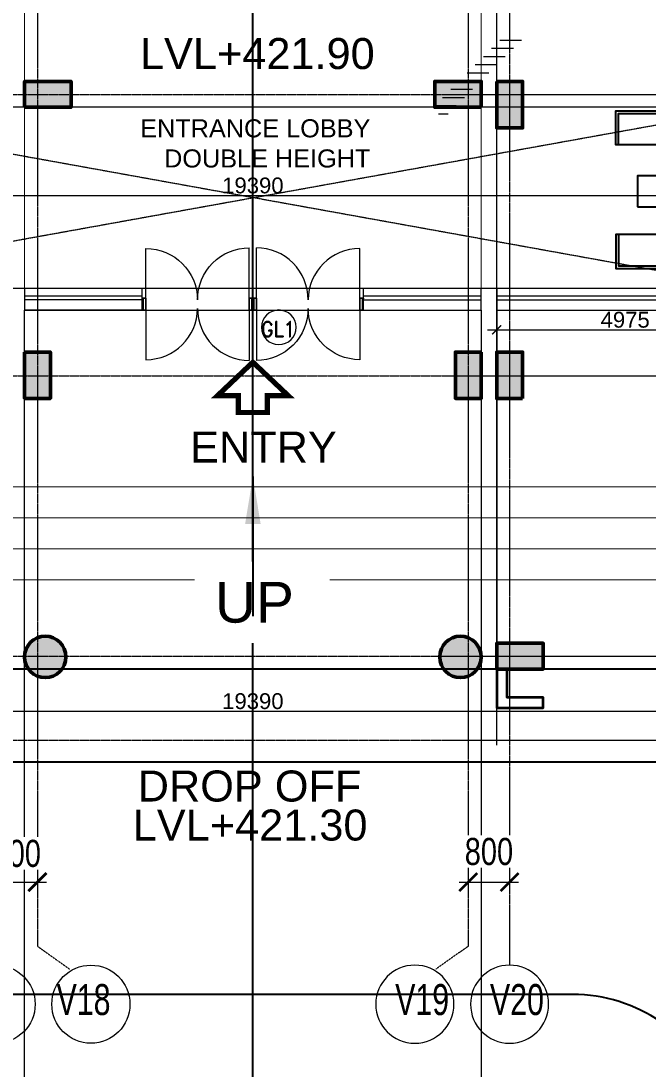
# Model space of a CAD drawing. Header units: millimetres. Extents: x 0 to 147381, y 0 to 170318.
# Drawn here: x 76551 to 88689, y 38169 to 58459 of the extents above; entities that cross this region are included whole.
import ezdxf
from ezdxf.enums import TextEntityAlignment as Align

# ---------------------------------------------------------------- set-up
doc = ezdxf.new("R2010")
doc.units = ezdxf.units.MM
for name, pattern in [('Center', [29.999999, 12, -6, 6, -6]), ('DASHED', [19.05, 12.7, -6.35]), ('Grid Line', [22.225, 12.7, -3.175, 3.175, -3.175]), ('Hidden', [7.14375, 4.7625, -2.38125])]:
    doc.linetypes.add(name, pattern=pattern)
for name, color, linetype, lineweight in [('A-DOOR', 21, 'Continuous', 9), ('A-DOOR-FRAM', 31, 'Continuous', 9), ('A-GLAZ', 151, 'Continuous', 9), ('AR_GRID_DIM', 6, 'Continuous', 20), ('AR_STR', 7, 'Continuous', 15), ('AR_WALL_HATCH', 23, 'Continuous', 5), ('ARCH PROJ', 6, 'DASHED', 18), ('Arch_Dim', 7, 'Continuous', 25), ('Arch_DW_No', 5, 'Continuous', 15), ('ARCH_WALL', 1, 'Continuous', 35), ('G-ANNO-TEXT', 231, 'Continuous', 25), ('LA- LINE 1', 41, 'Continuous', 25), ('S-GRID', 8, 'Continuous', 9), ('S-GRID-IDEN', 1, 'Continuous', 9), ('S-STRS', 40, 'Continuous', 9), ('S-STRS-IDEN', 31, 'Continuous', 9), ('STR COL.', 1, 'Continuous', 50)]:
    doc.layers.add(name, color=color, linetype=linetype, lineweight=lineweight)
for name, color, linetype, lineweight, true_color in [('ARCH RCC HATCH', 253, 'Center', 9, 0x9c9c9c), ('BUILDING LEVEL', 1, 'Continuous', 18, 0xf50000), ('EXPANSION JOINT', 6, 'Hidden', 15, 0xff0fff), ('S-COLS_HATCH', 252, 'Continuous', 9, 0x8a8a8a)]:
    doc.layers.add(name, color=color, linetype=linetype, lineweight=lineweight, true_color=true_color)
doc.styles.add('Arial', font='arial.ttf', dxfattribs={"height": 1417.5})
doc.styles.add('Arial_1', font='arial.ttf', dxfattribs={"height": 630})
doc.styles.add('Arial_2', font='arial.ttf', dxfattribs={"height": 472.5})
doc.styles.add('DIM', font='arial.ttf')
doc.styles.add('DIM_100', font='romand.shx', dxfattribs={"width": 0.9})
doc.styles.add('GRID_TEXT', font='GOTHIC.TTF', dxfattribs={"width": 0.8})
doc.styles.add('Seal_Text', font='arial.ttf')
doc.styles.add('SIZE', font='romans.shx', dxfattribs={"width": 0.75, "height": 200})
doc.dimstyles.new('Diagonal_-_4mm_Arial_2_1', dxfattribs={"dimscale": 304.8, "dimtxt": 642.763422, "dimasz": 1.550197, "dimexe": 2.480315, "dimexo": 1.550197, "dimgap": 1.808563, "dimtad": 1, "dimdec": 0, "dimrnd": 5, "dimzin": 0, "dimdsep": 46, "dimtxsty": 'Arial_1', "dimblk1": 'OBLIQUE', "dimblk2": 'OBLIQUE', "dimsah": 1, "dimcen": 0.09, "dimdle": 2.480315, "dimazin": 0, "dimtfac": 1, "dimtdec": 4, "dimtix": 1, "dimtmove": 2, "dimatfit": 3, "dimfxl": 1, "dimtvp": 1, "dimtfill": 1, "dimtolj": 1, "dimtzin": 0, "dimarcsym": 2})
doc.dimstyles.new('DIM- 175', dxfattribs={"dimscale": 175, "dimtxt": 1.75, "dimasz": 1, "dimexe": 1, "dimexo": 1, "dimgap": 0.2, "dimtad": 1, "dimdec": 0, "dimrnd": 5, "dimzin": 0, "dimdsep": 46, "dimtxsty": 'DIM', "dimblk": 'ARCHTICK', "dimcen": 0, "dimdle": 1, "dimclrd": 3, "dimclre": 5, "dimclrt": 3, "dimadec": 0, "dimazin": 0, "dimtfac": 1, "dimtdec": 0, "dimtofl": 0, "dimtmove": 2, "dimatfit": 3, "dimfxl": 1, "dimtolj": 1, "dimtzin": 0, "dimlwd": 13, "dimlwe": 15, "dimarcsym": 0})
doc.dimstyles.new('DIM_150_GRID', dxfattribs={"dimscale": 175, "dimtxt": 3, "dimasz": 2, "dimexe": 1, "dimexo": 0.5, "dimgap": 0.5, "dimtad": 1, "dimdec": 0, "dimrnd": 5, "dimzin": 1, "dimdsep": 46, "dimtxsty": 'GRID_TEXT', "dimblk": 'ARCHTICK', "dimcen": 0.09, "dimdle": 1, "dimclrt": 256, "dimazin": 0, "dimtfac": 1, "dimtdec": 0, "dimtmove": 2, "dimatfit": 3, "dimfxl": 1, "dimtvp": 1, "dimtolj": 1, "dimtzin": 0, "dimlwd": 15, "dimlwe": 18, "dimarcsym": 0})

# ---------------------------------------------------------------- blocks, each defined once
blk = doc.blocks.new('_Oblique')
at = {"color": 0, "linetype": 'ByBlock', "lineweight": -2}
blk.add_line((-0.5, -0.5), (0.5, 0.5), dxfattribs=at)
blk = doc.blocks.new('Double-Metal Frame w Glass - _D7G_2000 x 2400 ENTRY-1572938-3_Level 443_8')
at = {"layer": 'A-DOOR'}
for p, q in [((-1000, 95), (-1000, 1070)), ((1000, 95), (1000, 1056))]:
    blk.add_line(p, q, dxfattribs=at)
for centre, start, end in [((-1000, 70), 359.6037, 90), ((1000, 56), 90, 179.5896)]:
    blk.add_arc(centre, 1000, start, end, dxfattribs=at)
at = {"layer": 'A-DOOR-FRAM'}
for p, q in [((-1000, 95), (-1070, 95)), ((-1070, 95), (-1070, 80)), ((-1050, 80), (-1050, -120)), ((-1000, -135), (-1000, 95)), ((1000, -135), (1000, 95)), ((1000, 95), (1070, 95)), ((1050, 80), (1050, -120)), ((1070, 95), (1070, 80)), ((-1070, -120), (-1070, -135)), ((-1070, -135), (-1000, -135)), ((1070, -135), (1000, -135)), ((1070, -135), (1070, -120))]:
    blk.add_line(p, q, dxfattribs=at)
blk = doc.blocks.new('COURTYARD_GF')
at = {"layer": 'A-GLAZ'}
for p, q in [((-4420, -55705), (-2140, -55705)), ((-4420, -55705), (-4420, -56131)), ((-2140, -56131), (-2140, -55705)), ((2140, -56131), (2140, -55705)), ((2140, -55705), (4420, -55705)), ((4420, -56131), (4420, -55705)), ((4720, -55705), (4720, -56131)), ((4720, -55705), (9695, -55705)), ((-4420, -55855), (-2140, -55855)), ((-2140, -55931), (-4420, -55931)), ((2140, -55855), (4420, -55855)), ((2140, -55931), (4420, -55931)), ((4720, -55855), (9695, -55855)), ((4720, -55931), (9695, -55931)), ((-2140, -56131), (-4420, -56131)), ((2140, -56131), (4420, -56131)), ((4720, -56131), (9695, -56131))]:
    blk.add_line(p, q, dxfattribs=at)
at = {"layer": 'ARCH PROJ'}
blk.add_lwpolyline([(-4420, -71307), (-4420, -59707), (-4420, -59707), (-4420, -56131), (4420, -56131), (4420, -59707), (4420, -59707), (4420, -71307)], dxfattribs=at)
at = {"layer": 'G-ANNO-TEXT'}
for points in [[(8975, -52273), (8975, -52929), (7029, -52929), (7029, -52273)], [(8925, -52323), (8925, -52929), (7079, -52929), (7079, -52323)], [(7445, -54133), (8645, -54133), (8645, -53533), (7445, -53533)], [(8975, -55327), (8975, -54671), (7029, -54671), (7029, -55327)], [(8925, -55277), (8925, -54671), (7079, -54671), (7079, -55277)]]:
    blk.add_lwpolyline(points, close=True, dxfattribs=at)
at = {"layer": 'A-DOOR', "xscale": -1}
blk.add_blockref('Double-Metal Frame w Glass - _D7G_2000 x 2400 ENTRY-1572938-3_Level 443_8', (-1070, -55996), dxfattribs=at)
at = {"layer": 'A-DOOR'}
blk.add_blockref('Double-Metal Frame w Glass - _D7G_2000 x 2400 ENTRY-1572938-3_Level 443_8', (1070, -55996), dxfattribs=at)
at = {"layer": 'A-DOOR', "rotation": 179.9999999999976}
blk.add_blockref('Double-Metal Frame w Glass - _D7G_2000 x 2400 ENTRY-1572938-3_Level 443_8', (-1070, -56036), dxfattribs=at)
at = {"layer": 'A-DOOR', "xscale": -1, "rotation": 180}
blk.add_blockref('Double-Metal Frame w Glass - _D7G_2000 x 2400 ENTRY-1572938-3_Level 443_8', (1070, -56036), dxfattribs=at)
blk = doc.blocks.new('Grid - M_Grid Head - Circle-24584-5_Level 452_2')
at = {"layer": 'S-GRID-IDEN'}
blk.add_circle((0, 0), 4, dxfattribs=at)
blk = doc.blocks.new('_ArchTick')
at = {"color": 0, "linetype": 'ByBlock', "const_width": 0.15}
blk.add_lwpolyline([(-0.5, -0.5), (0.5, 0.5)], dxfattribs=at)
blk = doc.blocks.new('*D65')
at = {"layer": 'AR_GRID_DIM', "color": 0, "lineweight": 18, "transparency": 16777216}
for p, q in [((38375, -1696), (38375, -2924)), ((39175, -1703), (39175, -2924))]:
    blk.add_line(p, q, dxfattribs=at)
at = {"layer": 'AR_GRID_DIM', "color": 0, "lineweight": 15, "transparency": 16777216}
blk.add_line((38200, -2749), (39350, -2749), dxfattribs=at)
at = {"layer": 'Defpoints', "color": 0, "linetype": 'Continuous', "transparency": 16777216}
for p in [(38375, -1608), (39175, -1615), (39175, -2749)]:
    blk.add_point(p, dxfattribs=at)
at = {"layer": 'AR_GRID_DIM', "linetype": 'Continuous', "transparency": 16777216, "insert": (38775, -2198), "char_height": 525, "attachment_point": 5, "style": 'GRID_TEXT', "bg_fill": 3, "box_fill_scale": 1.1, "bg_fill_color": 9, "bg_fill_true_color": 13158600, "bg_fill_transparency": 0}
blk.add_mtext('\\A1;800', dxfattribs=at)
at = {"layer": 'AR_GRID_DIM', "color": 0, "linetype": 'Continuous', "lineweight": 15, "transparency": 16777216, "xscale": 350, "yscale": 350, "zscale": 350, "rotation": 180}
blk.add_blockref('_ArchTick', (38375, -2749), dxfattribs=at)
at = {"layer": 'AR_GRID_DIM', "color": 0, "linetype": 'Continuous', "lineweight": 15, "transparency": 16777216, "xscale": 350, "yscale": 350, "zscale": 350}
blk.add_blockref('_ArchTick', (39175, -2749), dxfattribs=at)
blk = doc.blocks.new('*D67')
at = {"layer": 'AR_GRID_DIM', "color": 0, "lineweight": 18, "transparency": 16777216}
for p, q in [((47515, -1703), (47515, -2924)), ((48315, -1696), (48315, -2924))]:
    blk.add_line(p, q, dxfattribs=at)
at = {"layer": 'AR_GRID_DIM', "color": 0, "lineweight": 15, "transparency": 16777216}
blk.add_line((47340, -2749), (48490, -2749), dxfattribs=at)
at = {"layer": 'Defpoints', "color": 0, "linetype": 'Continuous', "transparency": 16777216}
for p in [(47515, -1615), (48315, -1608), (48315, -2749)]:
    blk.add_point(p, dxfattribs=at)
at = {"layer": 'AR_GRID_DIM', "linetype": 'Continuous', "transparency": 16777216, "insert": (47915, -2161), "char_height": 525, "attachment_point": 5, "style": 'GRID_TEXT', "bg_fill": 3, "box_fill_scale": 1.1, "bg_fill_color": 9, "bg_fill_true_color": 13158600, "bg_fill_transparency": 0}
blk.add_mtext('\\A1;800', dxfattribs=at)
at = {"layer": 'AR_GRID_DIM', "color": 0, "linetype": 'Continuous', "lineweight": 15, "transparency": 16777216, "xscale": 350, "yscale": 350, "zscale": 350, "rotation": 180}
blk.add_blockref('_ArchTick', (47515, -2749), dxfattribs=at)
at = {"layer": 'AR_GRID_DIM', "color": 0, "linetype": 'Continuous', "lineweight": 15, "transparency": 16777216, "xscale": 350, "yscale": 350, "zscale": 350}
blk.add_blockref('_ArchTick', (48315, -2749), dxfattribs=at)
blk = doc.blocks.new('*D488')
at = {"layer": 'Arch_Dim', "color": 5, "lineweight": 15, "transparency": 16777216}
for p, q in [((71345, 50975), (71345, 44923)), ((90735, 50975), (90735, 44923))]:
    blk.add_line(p, q, dxfattribs=at)
at = {"layer": 'Arch_Dim', "color": 3, "lineweight": 13, "transparency": 16777216}
blk.add_line((71170, 45098), (90910, 45098), dxfattribs=at)
at = {"layer": 'Defpoints', "color": 0, "linetype": 'Continuous', "transparency": 16777216}
for p in [(71345, 51150), (90735, 51150), (90735, 45098)]:
    blk.add_point(p, dxfattribs=at)
at = {"layer": 'Arch_Dim', "color": 3, "linetype": 'Continuous', "lineweight": 13, "transparency": 16777216, "xscale": 175, "yscale": 175, "zscale": 175, "rotation": 180}
blk.add_blockref('_ArchTick', (71345, 45098), dxfattribs=at)
at = {"layer": 'Arch_Dim', "color": 3, "linetype": 'Continuous', "lineweight": 13, "transparency": 16777216, "xscale": 175, "yscale": 175, "zscale": 175}
blk.add_blockref('_ArchTick', (90735, 45098), dxfattribs=at)
at = {"layer": 'Arch_Dim', "color": 3, "linetype": 'Continuous', "transparency": 16777216, "insert": (81040, 45289), "char_height": 306.2, "attachment_point": 5, "style": 'DIM'}
blk.add_mtext('\\A1;19390', dxfattribs=at)
blk = doc.blocks.new('A$C38A24FCE')
at = {"layer": 'S-COLS_HATCH'}
h = blk.add_hatch(color=256, dxfattribs=at)
h.dxf.hatch_style = 1
h.paths.add_polyline_path([(-46865, 10625), (-47765, 10626), (-47765, 11125), (-46865, 11125)])
h = blk.add_hatch(color=256, dxfattribs=at)
h.dxf.hatch_style = 1
h.paths.add_polyline_path([(-39825, 10625), (-38925, 10626), (-38925, 11125), (-39825, 11125)])
for points in [[(-38625, 11125), (-38125, 11125), (-38125, 10225), (-38625, 10225)], [(-38125, 4987), (-38625, 4987), (-38625, 5887), (-38125, 5887)], [(-38625, -250), (-38625, 250), (-37725, 250), (-37725, -250)]]:
    blk.add_hatch(color=256, dxfattribs=at).paths.add_polyline_path(points, flags=0)
for points in [[(-47765, 5887), (-47265, 5887), (-47265, 4989), (-47765, 4989)], [(-38925, 5887), (-39425, 5887), (-39425, 4989), (-38925, 4989)]]:
    blk.add_hatch(color=256, dxfattribs=at).paths.add_polyline_path(points)
h = blk.add_hatch(color=256, dxfattribs=at)
edge = h.paths.add_edge_path()
edge.add_arc((-47364, -16), 401, 0, 360)
h = blk.add_hatch(color=256, dxfattribs=at)
edge = h.paths.add_edge_path()
edge.add_arc((-39326, -16), 401, 180, 540, ccw=False)
at = {"layer": 'STR COL.'}
for points in [[(-47765, 10625), (-46865, 10625), (-46865, 11125), (-47765, 11125)], [(-38925, 10625), (-39825, 10625), (-39825, 11125), (-38925, 11125)], [(-38625, 11125), (-38125, 11125), (-38125, 10225), (-38625, 10225)], [(-47765, 5887), (-47265, 5887), (-47265, 4989), (-47765, 4989)], [(-38925, 5887), (-39425, 5887), (-39425, 4989), (-38925, 4989)], [(-38125, 4987), (-38625, 4987), (-38625, 5887), (-38125, 5887)], [(-38625, -250), (-38625, 250), (-37725, 250), (-37725, -250)]]:
    blk.add_lwpolyline(points, close=True, dxfattribs=at)
for centre in [(-47364, -16), (-39326, -16)]:
    blk.add_circle(centre, 401, dxfattribs=at)
blk = doc.blocks.new('*D562')
at = {"layer": 'Arch_Dim', "color": 5, "lineweight": 15, "transparency": 16777216}
for p, q in [((90735, 55257), (90735, 55257)), ((71345, 55096), (71345, 54907))]:
    blk.add_line(p, q, dxfattribs=at)
at = {"layer": 'Arch_Dim', "color": 3, "lineweight": 13, "transparency": 16777216}
blk.add_line((71170, 55082), (90910, 55082), dxfattribs=at)
at = {"layer": 'Defpoints', "color": 0, "linetype": 'Continuous', "transparency": 16777216}
for p in [(71345, 55271), (90735, 55082), (90735, 55082)]:
    blk.add_point(p, dxfattribs=at)
at = {"layer": 'Arch_Dim', "color": 3, "linetype": 'Continuous', "lineweight": 13, "transparency": 16777216, "xscale": 175, "yscale": 175, "zscale": 175, "rotation": 180}
blk.add_blockref('_ArchTick', (71345, 55082), dxfattribs=at)
at = {"layer": 'Arch_Dim', "color": 3, "linetype": 'Continuous', "lineweight": 13, "transparency": 16777216, "xscale": 175, "yscale": 175, "zscale": 175}
blk.add_blockref('_ArchTick', (90735, 55082), dxfattribs=at)
at = {"layer": 'Arch_Dim', "color": 3, "linetype": 'Continuous', "transparency": 16777216, "insert": (81040, 55273), "char_height": 306.2, "attachment_point": 5, "style": 'DIM'}
blk.add_mtext('\\A1;19390', dxfattribs=at)
blk = doc.blocks.new('A$C07E93286')
at = {"layer": 'LA- LINE 1'}
for p, q in [((78.446, 1.871, 73.339), (60.257, -0.389, 73.339)), ((78.74, -2.627), (63.386, -4.535))]:
    blk.add_line(p, q, dxfattribs=at)
at = {"layer": 'LA- LINE 1', "elevation": 3575.332}
blk.add_lwpolyline([(57.233, -26.267, 0.252244), (125.736, 10.662, 0.174531)], format="xyb", dxfattribs=at)
at = {"layer": 'LA- LINE 1', "flags": 128}
for points in [[(87.761, -2.068), (86.215, 0.851, 0.311338), (80.324, 3.919), (60.036, 1.398)], [(87.761, -2.068), (86.215, 0.851, 0.311338), (80.324, 3.919), (60.036, 1.398)], [(85.528, -1.696), (84.625, 0.009, 0.311338), (80.546, 2.132), (60.258, -0.389)]]:
    blk.add_lwpolyline(points, format="xyb", dxfattribs=at)
at = {"layer": 'LA- LINE 1'}
blk.add_arc((79.11, -5.604), 3, 27.9096, 97.083, dxfattribs=at)
blk = doc.blocks.new('DW')
at = {"color": 9}
blk.add_circle((0, 0), 671, dxfattribs=at)
at = {"style": 'SIZE', "width": 0.8}
blk.add_attdef('W7', text='', height=500, dxfattribs=at).set_placement((5, -289), align=Align.CENTER)
blk = doc.blocks.new('*D808')
at = {"layer": 'Arch_Dim', "color": 5, "lineweight": 15, "transparency": 16777216}
for p, q in [((85760, 52713), (85760, 52306)), ((90734, 52688), (90734, 52306))]:
    blk.add_line(p, q, dxfattribs=at)
at = {"layer": 'Arch_Dim', "color": 3, "lineweight": 13, "transparency": 16777216}
blk.add_line((85585, 52481), (90909, 52481), dxfattribs=at)
at = {"layer": 'Defpoints', "color": 0, "linetype": 'Continuous', "transparency": 16777216}
for p in [(85760, 52888), (90734, 52863), (90734, 52481)]:
    blk.add_point(p, dxfattribs=at)
at = {"layer": 'Arch_Dim', "color": 3, "linetype": 'Continuous', "lineweight": 13, "transparency": 16777216, "xscale": 175, "yscale": 175, "zscale": 175, "rotation": 180}
blk.add_blockref('_ArchTick', (85760, 52481), dxfattribs=at)
at = {"layer": 'Arch_Dim', "color": 3, "linetype": 'Continuous', "lineweight": 13, "transparency": 16777216, "xscale": 175, "yscale": 175, "zscale": 175}
blk.add_blockref('_ArchTick', (90734, 52481), dxfattribs=at)
at = {"layer": 'Arch_Dim', "color": 3, "linetype": 'Continuous', "transparency": 16777216, "insert": (88247, 52673), "char_height": 306.2, "attachment_point": 5, "style": 'DIM'}
blk.add_mtext('\\A1;4975', dxfattribs=at)
blk = doc.blocks.new('A$C59E872DE')
at = {"layer": 'S-GRID', "linetype": 'Grid Line', "ltscale": 0.5}
for p, q in [((48315, 89720), (48315, -4357.8)), ((-6964.1, 12500), (94404.8, 12500)), ((-6964.1, 7050), (94404.8, 7050)), ((-6964.1, 1625), (94404.8, 1625)), ((-6964.1, 0), (94404.8, 0))]:
    blk.add_line(p, q, dxfattribs=at)
for points in [[(39175, 89720.3), (39175, -3990), (39804.3, -4438.4)], [(47515, 89720.3), (47515, -3990), (46885.7, -4438.4)]]:
    blk.add_lwpolyline(points, dxfattribs=at)
at = {"layer": 'S-GRID-IDEN', "yscale": 188.9999999999998, "zscale": 188.9999999999998, "rotation": 180}
for p, xscale in [((38375, -5113.6), 188.9999999999998), ((40209.5, -5113.6), 188.9999999999998), ((46480.5, -5113.6), -188.9999999999998), ((48315, -5113.6), -188.9999999999998)]:
    blk.add_blockref('Grid - M_Grid Head - Circle-24584-5_Level 452_2', p, dxfattribs=dict(at, xscale=xscale))
at = {"layer": 'S-GRID-IDEN', "char_height": 600, "width": 1772.772, "style": 'Arial_1'}
for s, insert, attachment_point in [('{\\W0.7;V18}', (39545.7, -4723.9), 1), ('{\\W0.7;V19}', (47144.3, -4723.9), 3), ('{\\W0.7;V20}', (48978.8, -4723.9), 3)]:
    blk.add_mtext(s, dxfattribs=dict(at, insert=insert, attachment_point=attachment_point))
at = {"layer": 'AR_GRID_DIM', "linetype": 'Continuous'}
for base, p1, p2, picture, middle in [((39175, -2748.5), (38375, -1608.1), (39175, -1615.2), '*D65', (38775, -2197.6)), ((48315, -2748.5), (47515, -1615.2), (48315, -1608.1), '*D67', (47915, -2161))]:
    dim = blk.add_linear_dim(base=base, p1=p1, p2=p2, dimstyle='DIM_150_GRID', override={"dimtfill": 1, "dimarcsym": 2}, dxfattribs=at)
    dim.commit()
    dim.dimension.update_dxf_attribs({"geometry": picture, "text_midpoint": middle, "dimtype": 128})

msp = doc.modelspace()

# ---------------------------------------------------------------- linework, layer by layer
at = {"layer": 'ARCH PROJ'}
msp.add_lwpolyline([(85759.7, 52888), (85759.7, 45912.7), (100834.7, 45912.7)], dxfattribs=at)
at = {"layer": 'BUILDING LEVEL', "const_width": 100}
msp.add_lwpolyline([(81724.7, 51205.1), (81320.6, 51205.1), (81320.6, 50880), (80758.8, 50880), (80758.8, 51205.1), (80354.8, 51205.1), (81039.7, 51853.4)], close=True, dxfattribs=at)
at = {"layer": 'Defpoints'}
msp.add_line((81039.7, 13849.1), (81039.7, 148876.3), dxfattribs=at)
at = {"layer": 'S-STRS'}
for p, q in [((71394.7, 49450.4), (90684.7, 49438)), ((71394.3, 48850.4), (90684.3, 48838)), ((71394, 48250.4), (90684, 48238)), ((71393.6, 47650.4), (90683.6, 47638))]:
    msp.add_line(p, q, dxfattribs=at)

# ---------------------------------------------------------------- texts
at = {"layer": 'BUILDING LEVEL', "char_height": 600, "attachment_point": 1}
for s, insert, width, style in [('LVL+421.90', (78854.9, 58128.3), 5749.555, 'Seal_Text'), ('\\pxqc;ENTRY', (79286.6, 50510.6), 3916.158, 'Arial'), ('DROP OFF', (78810.6, 43947.9), 5749.555, 'Seal_Text')]:
    msp.add_mtext(s, dxfattribs=dict(at, insert=insert, width=width, style=style))

# ---------------------------------------------------------------- next in the draw order: texts
at = {"layer": 'S-STRS-IDEN', "insert": (80307.3, 47598.8), "char_height": 787.5, "width": 1824.459, "attachment_point": 1, "line_spacing_factor": 0.941778, "style": 'Arial', "bg_fill": 2}
msp.add_mtext('UP', dxfattribs=at)

# ---------------------------------------------------------------- next in the draw order: block references
at = {"layer": 'A-DOOR'}
msp.add_blockref('COURTYARD_GF', (81039.7, 108993.5), dxfattribs=at)

# ---------------------------------------------------------------- next in the draw order: leaders
msp.add_leader([(81040.2, 49637.1), (81040.2, 46937.1)], dimstyle='Diagonal_-_4mm_Arial_2_1', override={"dimasz": 3, "dimtad": 0}, dxfattribs=at)

# ---------------------------------------------------------------- next in the draw order: block references
at = {"layer": 'ARCH RCC HATCH', "linetype": 'Continuous'}
msp.add_blockref('A$C59E872DE', (37694.7, 44538), dxfattribs=at)

# ---------------------------------------------------------------- next in the draw order: linework, layer by layer
at = {"layer": 'ARCH PROJ'}
for p, q in [((90734.7, 53288), (71344.9, 56788)), ((71344.9, 53288), (90734.7, 56788))]:
    msp.add_line(p, q, dxfattribs=at)
msp.add_lwpolyline([(71344.9, 53288), (90734.7, 53288), (90734.7, 56788), (71344.9, 56788)], close=True, dxfattribs=at)
at = {"layer": 'EXPANSION JOINT', "ltscale": 0.4, "const_width": 25}
for points in [[(76619.7, 63788), (76619.7, 44438)], [(85459.7, 63788), (85459.7, 44438)], [(85759.7, 63788), (85759.7, 44438)]]:
    msp.add_lwpolyline(points, dxfattribs=at)

# ---------------------------------------------------------------- next in the draw order: block references
at = {"layer": 'AR_STR', "linetype": 'Continuous'}
msp.add_blockref('A$C38A24FCE', (124384.7, 46163), dxfattribs=at)

# ---------------------------------------------------------------- next in the draw order: texts
at = {"layer": 'BUILDING LEVEL', "insert": (78714.8, 43192.5), "char_height": 600, "width": 5749.555, "attachment_point": 1, "style": 'Seal_Text'}
msp.add_mtext('LVL+421.30', dxfattribs=at)
at = {"layer": 'G-ANNO-TEXT', "color": 7, "insert": (83314.9, 56556.3), "char_height": 350, "width": 5053.384, "attachment_point": 3, "style": 'Arial_2'}
msp.add_mtext('ENTRANCE LOBBY DOUBLE HEIGHT', dxfattribs=at)

# ---------------------------------------------------------------- next in the draw order: dimensions: what is measured, and where the dimension line sits
at = {"layer": 'Arch_Dim', "linetype": 'Continuous'}
for base, p1, p2, picture, middle in [((90734.7, 55081.7), (71344.9, 55270.8), (90734.7, 55081.7), '*D562', (81039.8, 55273.2)), ((90734.7, 45098), (71344.9, 51150.4), (90734.7, 51150.4), '*D488', (81039.8, 45289.5))]:
    dim = msp.add_linear_dim(base=base, p1=p1, p2=p2, dimstyle='DIM- 175', dxfattribs=at)
    dim.commit()
    dim.dimension.update_dxf_attribs({"geometry": picture, "text_midpoint": middle})

# ---------------------------------------------------------------- next in the draw order: block references
at = {"linetype": 'Continuous', "xscale": 1000, "yscale": 1000, "zscale": 1000, "rotation": 352.9169734788422}
msp.add_blockref('A$C07E93286', (9412.7, 51928.7, -73339.4), dxfattribs=at)

# ---------------------------------------------------------------- next in the draw order: hatches: boundary and pattern name
at = {"layer": 'AR_WALL_HATCH', "ltscale": 500}
h = msp.add_hatch(dxfattribs=at)
h.set_pattern_fill('ANSI31', color=256, scale=50, angle=135)
h.set_pattern_definition([(180, (112242.8, 269228.23), (-1e-14, -158.75), [])])
h.paths.add_polyline_path([(84514.6, 56780.9), (84727.2, 56569.2), (86350.5, 58199.2), (85926.2, 58198.4)])

# ---------------------------------------------------------------- next in the draw order: linework, layer by layer
at = {"layer": 'ARCH_WALL', "linetype": 'Continuous'}
msp.add_lwpolyline([(85759.7, 45912.7), (85759.7, 45162.7), (86659.7, 45162.7), (86659.7, 45362.7), (85959.7, 45362.7), (85959.7, 45912.7)], dxfattribs=at)

# ---------------------------------------------------------------- next in the draw order: block references
at = {"layer": 'Arch_DW_No'}
ref = msp.add_blockref('DW', (81541.9, 52528.3), dxfattribs=dict(at, xscale=-0.5001481924206014, yscale=0.5001481924206014, zscale=0.5001481924206014, rotation=68.53298956108209))
ref.add_attrib('W71', 'GL1', dxfattribs={"layer": '0', "height": 300, "style": 'DIM_100', "width": 0.9}).set_placement((81532.8, 52343.8), align=Align.CENTER)

# ---------------------------------------------------------------- next in the draw order: dimensions: what is measured, and where the dimension line sits
at = {"layer": 'Arch_Dim', "linetype": 'Continuous'}
dim = msp.add_linear_dim(base=(90734.5, 52481.2), p1=(85759.7, 52888), p2=(90734.5, 52862.9), dimstyle='DIM- 175', dxfattribs=at)
dim.commit()
dim.dimension.update_dxf_attribs({"geometry": '*D808', "text_midpoint": (88247.1, 52672.6)})

doc.saveas('drawing.dxf')
